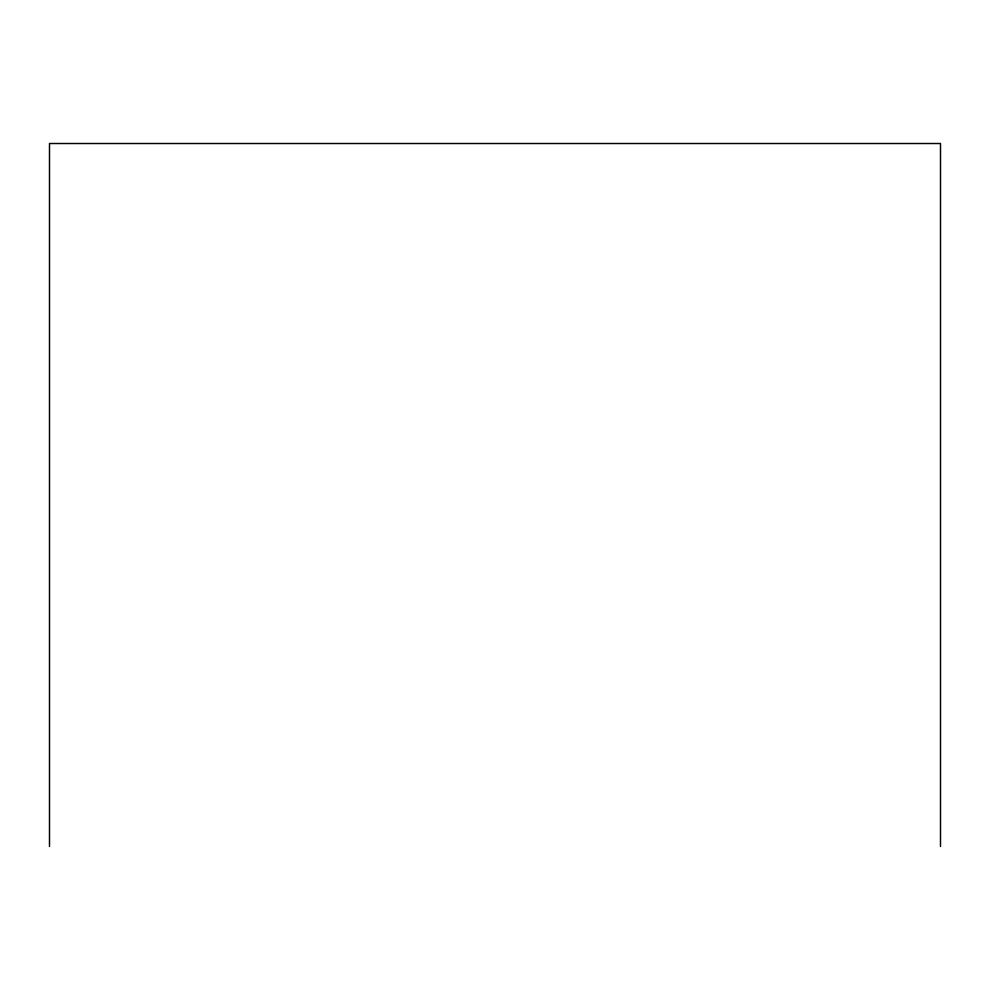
<?xml version="1.0" encoding="UTF-8"?>
<svg xmlns="http://www.w3.org/2000/svg" width="990" height="990" viewBox="0 0 990 990"><rect width="100%" height="100%" fill="white"/><g stroke="black" fill="none" stroke-linecap="round" stroke-linejoin="round"><path stroke-width="1.49" d="M940.5 846.487L940.5 143.513L49.5 143.513L49.5 846.487"/></g></svg>
